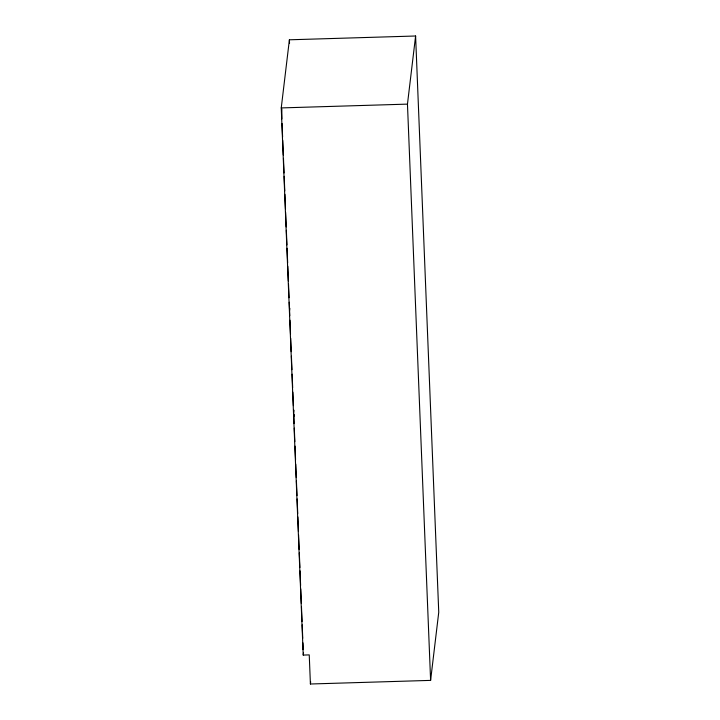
<?xml version="1.0" encoding="UTF-8"?>
<svg xmlns="http://www.w3.org/2000/svg" width="720" height="720" viewBox="0 0 720 720"><rect width="100%" height="100%" fill="white"/><g stroke="black" fill="none" stroke-linecap="round" stroke-linejoin="round"><path stroke-width="1.08" d="M281.25 107.919L289.395 39.798L415.602 36L438.75 612.261L430.605 680.382L310.41 684L309.24 654.894L303.228 655.074L281.25 107.919L407.466 104.121L415.602 36M281.835 108.918L281.88 119.016M289.575 310.518L289.836 308.286M293.661 412.38L293.931 410.148M293.841 416.745L294.102 414.513M303.453 647.343L303.192 649.575L302.922 642.834M303.228 655.074L303.498 652.842M310.41 684L310.68 681.768M407.466 104.121L430.605 680.382M289.395 39.798L289.53 43.173M282.06 123.516L282.6 137.007M282.735 140.373L283.329 154.989M283.464 158.364L284.049 172.971M284.184 176.346L284.769 190.962M284.904 194.328L285.489 208.944M285.624 212.319L286.218 226.926M286.353 230.301L286.938 244.917M287.073 248.283L287.658 262.899M287.793 266.274L288.378 280.881M288.522 284.256L289.062 297.747M289.242 302.238L289.782 315.729M289.962 320.229L290.502 333.711M290.682 338.211L291.222 351.702M291.411 356.193L291.951 369.684M292.131 374.184L292.671 387.666M292.851 392.166L293.391 405.657M293.571 410.148L294.12 423.639M294.3 428.139L294.84 441.621M295.02 446.121L295.56 459.612M295.74 464.103L296.28 477.594M296.415 480.969L297.009 495.576M297.144 498.951L297.729 513.567M297.864 516.933L298.449 531.549M298.584 534.924L299.169 549.531M299.304 552.906L299.898 567.522M300.033 570.888L300.618 585.504M300.753 588.879L301.338 603.486M301.473 606.861L302.058 621.477M302.193 624.843L302.742 638.334"/></g></svg>
